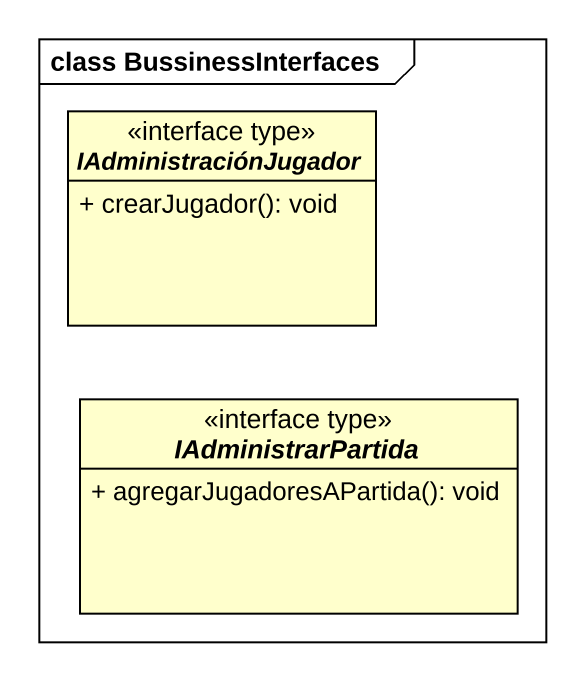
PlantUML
@startuml
mainframe class BussinessInterfaces
hide circle
hide empty members
skinparam classAttributeIconSize 0
interface IAdministraciónJugador <<interface type>> {
  + crearJugador(): void
}
interface IAdministrarPartida <<interface type>> {
  + agregarJugadoresAPartida(): void
}
@enduml
